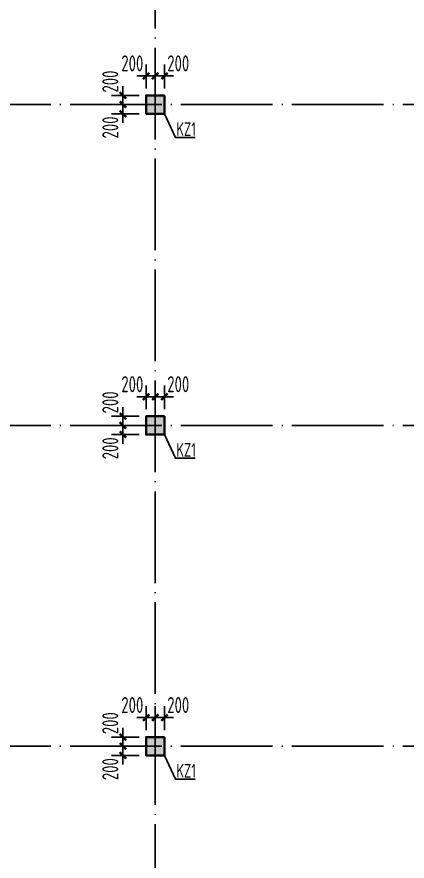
# Model space of a CAD drawing. Extents: x 8268344 to 8869063, y 669070 to 951310.
# Drawn here: x 8477689 to 8486201, y 769481 to 787900 of the extents above; entities that cross this region are included whole.
import ezdxf

# ---------------------------------------------------------------- set-up
doc = ezdxf.new("R2010")
doc.units = 0
doc.header["$LTSCALE"] = 1000
doc.linetypes.add('DOTE', pattern=[2.42, 2, -0.2, 0.02, -0.2])
doc.layers.get('0').update_dxf_attribs({"linetype": 'CONTINUOUS'})
doc.layers.get('Defpoints').update_dxf_attribs({"linetype": 'CONTINUOUS'})
for name, color, linetype in [('DIM', 3, 'CONTINUOUS'), ('DOTE', 1, 'DOTE'), ('PUB_TEXT', 7, 'CONTINUOUS'), ('柱涂实', 54, 'CONTINUOUS')]:
    doc.layers.add(name, color=color, linetype=linetype)
doc.layers.add('柱', color=2, linetype='CONTINUOUS', lineweight=35)
doc.styles.add('HZTXT', font='tssdeng.shx', dxfattribs={"width": 0.75, "bigfont": 'HZTXT.shx'})
doc.styles.add('TSSD_Dimension', font='Tssdeng.shx', dxfattribs={"width": 0.7, "bigfont": 'tssdchn.shx'})
doc.dimstyles.new('TSSD_100_100$0', dxfattribs={"dimtxt": 350, "dimasz": 100, "dimexe": 250, "dimexo": 150, "dimgap": 100, "dimtad": 1, "dimdec": 0, "dimzin": 0, "dimdsep": 46, "dimtxsty": 'TSSD_Dimension', "dimblk": '_TSDBK', "dimblk1": '_TSDBK', "dimblk2": '_TSDBK', "dimsah": 1, "dimcen": 0, "dimclrt": 7, "dimadec": 0, "dimazin": 0, "dimtfac": 1, "dimtdec": 0, "dimtix": 1, "dimtmove": 2, "dimatfit": 3, "dimldrblk": '_TSDBK', "dimfxl": 0, "dimtolj": 1, "dimtzin": 0, "dimarcsym": 0})

# ---------------------------------------------------------------- blocks, each defined once
blk = doc.blocks.new('_TSDBK')
blk.add_line((-1, 0), (1.5, 0))
at = {"const_width": 0.5}
blk.add_lwpolyline([(-0.7, -0.7), (0.7, 0.7)], dxfattribs=at)
blk = doc.blocks.new('*D2387')
at = {"layer": 'Defpoints', "color": 0}
for p in [(8480508, 786188), (8480002, 785988), (8480508, 785988)]:
    blk.add_point(p, dxfattribs=at)
at = {"layer": 'DIM', "color": 0, "lineweight": -2}
for p, q in [((8480002, 786288), (8480002, 786388)), ((8480358, 786188), (8479752, 786188)), ((8480002, 786188), (8480002, 785988)), ((8480358, 785988), (8479752, 785988)), ((8480002, 785888), (8480002, 785788))]:
    blk.add_line(p, q, dxfattribs=at)
at = {"layer": 'DIM', "color": 0, "lineweight": -2, "xscale": 100, "yscale": 100, "zscale": 100}
for p, rotation in [((8480002, 786188), 270), ((8480002, 785988), 90)]:
    blk.add_blockref('_TSDBK', p, dxfattribs=dict(at, rotation=rotation))
at = {"layer": 'DIM', "color": 7, "insert": (8479727, 786489), "char_height": 350, "attachment_point": 5, "rotation": 90, "style": 'TSSD_Dimension'}
blk.add_mtext('\\A1;200', dxfattribs=at)
blk = doc.blocks.new('*D2388')
at = {"layer": 'Defpoints', "color": 0}
for p in [(8480508, 785988), (8480002, 785788), (8480508, 785788)]:
    blk.add_point(p, dxfattribs=at)
at = {"layer": 'DIM', "color": 0, "lineweight": -2}
for p, q in [((8480002, 786088), (8480002, 786188)), ((8480358, 785988), (8479752, 785988)), ((8480002, 785988), (8480002, 785788)), ((8480358, 785788), (8479752, 785788)), ((8480002, 785688), (8480002, 785588))]:
    blk.add_line(p, q, dxfattribs=at)
at = {"layer": 'DIM', "color": 0, "lineweight": -2, "xscale": 100, "yscale": 100, "zscale": 100}
for p, rotation in [((8480002, 785988), 270), ((8480002, 785788), 90)]:
    blk.add_blockref('_TSDBK', p, dxfattribs=dict(at, rotation=rotation))
at = {"layer": 'DIM', "color": 7, "insert": (8479727, 785487), "char_height": 350, "attachment_point": 5, "rotation": 90, "style": 'TSSD_Dimension'}
blk.add_mtext('\\A1;200', dxfattribs=at)
blk = doc.blocks.new('*D2389')
at = {"layer": 'Defpoints', "color": 0}
for p in [(8480908, 786611), (8480708, 786188), (8480908, 786188)]:
    blk.add_point(p, dxfattribs=at)
at = {"layer": 'DIM', "color": 0, "lineweight": -2}
for p, q in [((8480708, 786338), (8480708, 786861)), ((8480908, 786338), (8480908, 786861)), ((8480608, 786611), (8480508, 786611)), ((8480708, 786611), (8480908, 786611)), ((8481008, 786611), (8481108, 786611))]:
    blk.add_line(p, q, dxfattribs=at)
at = {"layer": 'DIM', "color": 0, "lineweight": -2, "xscale": 100, "yscale": 100, "zscale": 100}
blk.add_blockref('_TSDBK', (8480708, 786611), dxfattribs=at)
at = {"layer": 'DIM', "color": 0, "lineweight": -2, "xscale": 100, "yscale": 100, "zscale": 100, "rotation": 180}
blk.add_blockref('_TSDBK', (8480908, 786611), dxfattribs=at)
at = {"layer": 'DIM', "color": 7, "insert": (8481209, 786886), "char_height": 350, "attachment_point": 5, "style": 'TSSD_Dimension'}
blk.add_mtext('\\A1;200', dxfattribs=at)
blk = doc.blocks.new('*D2390')
at = {"layer": 'Defpoints', "color": 0}
for p in [(8480708, 786611), (8480508, 786188), (8480708, 786188)]:
    blk.add_point(p, dxfattribs=at)
at = {"layer": 'DIM', "color": 0, "lineweight": -2}
for p, q in [((8480508, 786338), (8480508, 786861)), ((8480708, 786338), (8480708, 786861)), ((8480408, 786611), (8480308, 786611)), ((8480508, 786611), (8480708, 786611)), ((8480808, 786611), (8480908, 786611))]:
    blk.add_line(p, q, dxfattribs=at)
at = {"layer": 'DIM', "color": 0, "lineweight": -2, "xscale": 100, "yscale": 100, "zscale": 100}
blk.add_blockref('_TSDBK', (8480508, 786611), dxfattribs=at)
at = {"layer": 'DIM', "color": 0, "lineweight": -2, "xscale": 100, "yscale": 100, "zscale": 100, "rotation": 180}
blk.add_blockref('_TSDBK', (8480708, 786611), dxfattribs=at)
at = {"layer": 'DIM', "color": 7, "insert": (8480207, 786886), "char_height": 350, "attachment_point": 5, "style": 'TSSD_Dimension'}
blk.add_mtext('\\A1;200', dxfattribs=at)
blk = doc.blocks.new('*D2391')
at = {"layer": 'Defpoints', "color": 0}
for p in [(8480508, 779188), (8480002, 778988), (8480508, 778988)]:
    blk.add_point(p, dxfattribs=at)
at = {"layer": 'DIM', "color": 0, "lineweight": -2}
for p, q in [((8480002, 779288), (8480002, 779388)), ((8480358, 779188), (8479752, 779188)), ((8480002, 779188), (8480002, 778988)), ((8480358, 778988), (8479752, 778988)), ((8480002, 778888), (8480002, 778788))]:
    blk.add_line(p, q, dxfattribs=at)
at = {"layer": 'DIM', "color": 0, "lineweight": -2, "xscale": 100, "yscale": 100, "zscale": 100}
for p, rotation in [((8480002, 779188), 270), ((8480002, 778988), 90)]:
    blk.add_blockref('_TSDBK', p, dxfattribs=dict(at, rotation=rotation))
at = {"layer": 'DIM', "color": 7, "insert": (8479727, 779489), "char_height": 350, "attachment_point": 5, "rotation": 90, "style": 'TSSD_Dimension'}
blk.add_mtext('\\A1;200', dxfattribs=at)
blk = doc.blocks.new('*D2392')
at = {"layer": 'Defpoints', "color": 0}
for p in [(8480508, 778988), (8480002, 778788), (8480508, 778788)]:
    blk.add_point(p, dxfattribs=at)
at = {"layer": 'DIM', "color": 0, "lineweight": -2}
for p, q in [((8480002, 779088), (8480002, 779188)), ((8480358, 778988), (8479752, 778988)), ((8480002, 778988), (8480002, 778788)), ((8480358, 778788), (8479752, 778788)), ((8480002, 778688), (8480002, 778588))]:
    blk.add_line(p, q, dxfattribs=at)
at = {"layer": 'DIM', "color": 0, "lineweight": -2, "xscale": 100, "yscale": 100, "zscale": 100}
for p, rotation in [((8480002, 778988), 270), ((8480002, 778788), 90)]:
    blk.add_blockref('_TSDBK', p, dxfattribs=dict(at, rotation=rotation))
at = {"layer": 'DIM', "color": 7, "insert": (8479727, 778487), "char_height": 350, "attachment_point": 5, "rotation": 90, "style": 'TSSD_Dimension'}
blk.add_mtext('\\A1;200', dxfattribs=at)
blk = doc.blocks.new('*D2393')
at = {"layer": 'Defpoints', "color": 0}
for p in [(8480908, 779611), (8480708, 779188), (8480908, 779188)]:
    blk.add_point(p, dxfattribs=at)
at = {"layer": 'DIM', "color": 0, "lineweight": -2}
for p, q in [((8480708, 779338), (8480708, 779861)), ((8480908, 779338), (8480908, 779861)), ((8480608, 779611), (8480508, 779611)), ((8480708, 779611), (8480908, 779611)), ((8481008, 779611), (8481108, 779611))]:
    blk.add_line(p, q, dxfattribs=at)
at = {"layer": 'DIM', "color": 0, "lineweight": -2, "xscale": 100, "yscale": 100, "zscale": 100}
blk.add_blockref('_TSDBK', (8480708, 779611), dxfattribs=at)
at = {"layer": 'DIM', "color": 0, "lineweight": -2, "xscale": 100, "yscale": 100, "zscale": 100, "rotation": 180}
blk.add_blockref('_TSDBK', (8480908, 779611), dxfattribs=at)
at = {"layer": 'DIM', "color": 7, "insert": (8481209, 779886), "char_height": 350, "attachment_point": 5, "style": 'TSSD_Dimension'}
blk.add_mtext('\\A1;200', dxfattribs=at)
blk = doc.blocks.new('*D2394')
at = {"layer": 'Defpoints', "color": 0}
for p in [(8480708, 779611), (8480508, 779188), (8480708, 779188)]:
    blk.add_point(p, dxfattribs=at)
at = {"layer": 'DIM', "color": 0, "lineweight": -2}
for p, q in [((8480508, 779338), (8480508, 779861)), ((8480708, 779338), (8480708, 779861)), ((8480408, 779611), (8480308, 779611)), ((8480508, 779611), (8480708, 779611)), ((8480808, 779611), (8480908, 779611))]:
    blk.add_line(p, q, dxfattribs=at)
at = {"layer": 'DIM', "color": 0, "lineweight": -2, "xscale": 100, "yscale": 100, "zscale": 100}
blk.add_blockref('_TSDBK', (8480508, 779611), dxfattribs=at)
at = {"layer": 'DIM', "color": 0, "lineweight": -2, "xscale": 100, "yscale": 100, "zscale": 100, "rotation": 180}
blk.add_blockref('_TSDBK', (8480708, 779611), dxfattribs=at)
at = {"layer": 'DIM', "color": 7, "insert": (8480207, 779886), "char_height": 350, "attachment_point": 5, "style": 'TSSD_Dimension'}
blk.add_mtext('\\A1;200', dxfattribs=at)
blk = doc.blocks.new('*D2395')
at = {"layer": 'Defpoints', "color": 0}
for p in [(8480508, 772188), (8480002, 771988), (8480508, 771988)]:
    blk.add_point(p, dxfattribs=at)
at = {"layer": 'DIM', "color": 0, "lineweight": -2}
for p, q in [((8480002, 772288), (8480002, 772388)), ((8480358, 772188), (8479752, 772188)), ((8480002, 772188), (8480002, 771988)), ((8480358, 771988), (8479752, 771988)), ((8480002, 771888), (8480002, 771788))]:
    blk.add_line(p, q, dxfattribs=at)
at = {"layer": 'DIM', "color": 0, "lineweight": -2, "xscale": 100, "yscale": 100, "zscale": 100}
for p, rotation in [((8480002, 772188), 270), ((8480002, 771988), 90)]:
    blk.add_blockref('_TSDBK', p, dxfattribs=dict(at, rotation=rotation))
at = {"layer": 'DIM', "color": 7, "insert": (8479727, 772489), "char_height": 350, "attachment_point": 5, "rotation": 90, "style": 'TSSD_Dimension'}
blk.add_mtext('\\A1;200', dxfattribs=at)
blk = doc.blocks.new('*D2396')
at = {"layer": 'Defpoints', "color": 0}
for p in [(8480508, 771988), (8480002, 771788), (8480508, 771788)]:
    blk.add_point(p, dxfattribs=at)
at = {"layer": 'DIM', "color": 0, "lineweight": -2}
for p, q in [((8480002, 772088), (8480002, 772188)), ((8480358, 771988), (8479752, 771988)), ((8480002, 771988), (8480002, 771788)), ((8480358, 771788), (8479752, 771788)), ((8480002, 771688), (8480002, 771588))]:
    blk.add_line(p, q, dxfattribs=at)
at = {"layer": 'DIM', "color": 0, "lineweight": -2, "xscale": 100, "yscale": 100, "zscale": 100}
for p, rotation in [((8480002, 771988), 270), ((8480002, 771788), 90)]:
    blk.add_blockref('_TSDBK', p, dxfattribs=dict(at, rotation=rotation))
at = {"layer": 'DIM', "color": 7, "insert": (8479727, 771487), "char_height": 350, "attachment_point": 5, "rotation": 90, "style": 'TSSD_Dimension'}
blk.add_mtext('\\A1;200', dxfattribs=at)
blk = doc.blocks.new('*D2397')
at = {"layer": 'Defpoints', "color": 0}
for p in [(8480908, 772611), (8480708, 772188), (8480908, 772188)]:
    blk.add_point(p, dxfattribs=at)
at = {"layer": 'DIM', "color": 0, "lineweight": -2}
for p, q in [((8480708, 772338), (8480708, 772861)), ((8480908, 772338), (8480908, 772861)), ((8480608, 772611), (8480508, 772611)), ((8480708, 772611), (8480908, 772611)), ((8481008, 772611), (8481108, 772611))]:
    blk.add_line(p, q, dxfattribs=at)
at = {"layer": 'DIM', "color": 0, "lineweight": -2, "xscale": 100, "yscale": 100, "zscale": 100}
blk.add_blockref('_TSDBK', (8480708, 772611), dxfattribs=at)
at = {"layer": 'DIM', "color": 0, "lineweight": -2, "xscale": 100, "yscale": 100, "zscale": 100, "rotation": 180}
blk.add_blockref('_TSDBK', (8480908, 772611), dxfattribs=at)
at = {"layer": 'DIM', "color": 7, "insert": (8481209, 772886), "char_height": 350, "attachment_point": 5, "style": 'TSSD_Dimension'}
blk.add_mtext('\\A1;200', dxfattribs=at)
blk = doc.blocks.new('*D2398')
at = {"layer": 'Defpoints', "color": 0}
for p in [(8480708, 772611), (8480508, 772188), (8480708, 772188)]:
    blk.add_point(p, dxfattribs=at)
at = {"layer": 'DIM', "color": 0, "lineweight": -2}
for p, q in [((8480508, 772338), (8480508, 772861)), ((8480708, 772338), (8480708, 772861)), ((8480408, 772611), (8480308, 772611)), ((8480508, 772611), (8480708, 772611)), ((8480808, 772611), (8480908, 772611))]:
    blk.add_line(p, q, dxfattribs=at)
at = {"layer": 'DIM', "color": 0, "lineweight": -2, "xscale": 100, "yscale": 100, "zscale": 100}
blk.add_blockref('_TSDBK', (8480508, 772611), dxfattribs=at)
at = {"layer": 'DIM', "color": 0, "lineweight": -2, "xscale": 100, "yscale": 100, "zscale": 100, "rotation": 180}
blk.add_blockref('_TSDBK', (8480708, 772611), dxfattribs=at)
at = {"layer": 'DIM', "color": 7, "insert": (8480207, 772886), "char_height": 350, "attachment_point": 5, "style": 'TSSD_Dimension'}
blk.add_mtext('\\A1;200', dxfattribs=at)

msp = doc.modelspace()

# ---------------------------------------------------------------- hatches: boundary and pattern name
at = {"layer": '柱涂实'}
for points in [[(8480907.9, 786188.2), (8480907.9, 785788.2), (8480507.9, 785788.2), (8480507.9, 786188.2)], [(8480907.9, 779188.2), (8480907.9, 778788.2), (8480507.9, 778788.2), (8480507.9, 779188.2)], [(8480907.9, 772188.2), (8480907.9, 771788.2), (8480507.9, 771788.2), (8480507.9, 772188.2)]]:
    msp.add_hatch(color=256, dxfattribs=at).paths.add_polyline_path(points)

# ---------------------------------------------------------------- linework, layer by layer
at = {"layer": 'DOTE'}
for p, q in [((8480707.9, 794488.2), (8480707.9, 749488.2)), ((8437707.9, 785988.2), (8539007.9, 785988.2)), ((8437707.9, 778988.2), (8539007.9, 778988.2)), ((8437707.9, 771988.2), (8539007.9, 771988.2))]:
    msp.add_line(p, q, dxfattribs=at)
at = {"layer": 'PUB_TEXT', "color": 7}
for points in [[(8480907.9, 785788.2), (8481147.3, 785270.4), (8481576, 785270.4)], [(8480907.9, 778788.2), (8481147.3, 778270.4), (8481576, 778270.4)], [(8480907.9, 771788.2), (8481147.3, 771270.4), (8481576, 771270.4)]]:
    msp.add_lwpolyline(points, dxfattribs=at)
at = {"layer": '柱'}
for points in [[(8480907.9, 786188.2), (8480907.9, 785788.2), (8480507.9, 785788.2), (8480507.9, 786188.2)], [(8480907.9, 779188.2), (8480907.9, 778788.2), (8480507.9, 778788.2), (8480507.9, 779188.2)], [(8480907.9, 772188.2), (8480907.9, 771788.2), (8480507.9, 771788.2), (8480507.9, 772188.2)]]:
    msp.add_lwpolyline(points, close=True, dxfattribs=at)
at = {"layer": '柱涂实', "linetype": 'Continuous'}
for points in [[(8480907.9, 786188.2), (8480907.9, 785788.2), (8480507.9, 785788.2), (8480507.9, 786188.2)], [(8480907.9, 779188.2), (8480907.9, 778788.2), (8480507.9, 778788.2), (8480507.9, 779188.2)], [(8480907.9, 772188.2), (8480907.9, 771788.2), (8480507.9, 771788.2), (8480507.9, 772188.2)]]:
    msp.add_lwpolyline(points, close=True, dxfattribs=at)

# ---------------------------------------------------------------- texts
at = {"layer": 'PUB_TEXT', "color": 6, "style": 'HZTXT', "width": 0.7}
for p in [(8481168.9, 785302.4), (8481168.9, 778302.4), (8481168.9, 771302.4)]:
    msp.add_text('KZ1', height=300, dxfattribs=at).set_placement(p)

# ---------------------------------------------------------------- dimensions: what is measured, and where the dimension line sits
at = {"layer": 'DIM'}
for base, p1, p2, picture, middle in [((8480707.9, 786611.1), (8480507.9, 786188.2), (8480707.9, 786188.2), '*D2390', (8480206.8, 786886.1)), ((8480907.9, 786611.1), (8480707.9, 786188.2), (8480907.9, 786188.2), '*D2389', (8481209, 786886.1)), ((8480707.9, 779611.1), (8480507.9, 779188.2), (8480707.9, 779188.2), '*D2394', (8480206.8, 779886.1)), ((8480907.9, 779611.1), (8480707.9, 779188.2), (8480907.9, 779188.2), '*D2393', (8481209, 779886.1)), ((8480707.9, 772611.1), (8480507.9, 772188.2), (8480707.9, 772188.2), '*D2398', (8480206.8, 772886.1)), ((8480907.9, 772611.1), (8480707.9, 772188.2), (8480907.9, 772188.2), '*D2397', (8481209, 772886.1))]:
    dim = msp.add_linear_dim(base=base, p1=p1, p2=p2, dimstyle='TSSD_100_100$0', dxfattribs=at)
    dim.commit()
    dim.dimension.update_dxf_attribs({"geometry": picture, "text_midpoint": middle, "dimtype": 160})
for base, p1, p2, picture, middle in [((8480001.8, 785988.2), (8480507.9, 786188.2), (8480507.9, 785988.2), '*D2387', (8479726.8, 786489.3)), ((8480001.8, 785788.2), (8480507.9, 785988.2), (8480507.9, 785788.2), '*D2388', (8479726.8, 785487.2)), ((8480001.8, 778988.2), (8480507.9, 779188.2), (8480507.9, 778988.2), '*D2391', (8479726.8, 779489.3)), ((8480001.8, 778788.2), (8480507.9, 778988.2), (8480507.9, 778788.2), '*D2392', (8479726.8, 778487.2)), ((8480001.8, 771988.2), (8480507.9, 772188.2), (8480507.9, 771988.2), '*D2395', (8479726.8, 772489.3)), ((8480001.8, 771788.2), (8480507.9, 771988.2), (8480507.9, 771788.2), '*D2396', (8479726.8, 771487.2))]:
    dim = msp.add_linear_dim(base=base, p1=p1, p2=p2, angle=90, dimstyle='TSSD_100_100$0', dxfattribs=at)
    dim.commit()
    dim.dimension.update_dxf_attribs({"geometry": picture, "text_midpoint": middle, "dimtype": 160})

doc.saveas('drawing.dxf')
